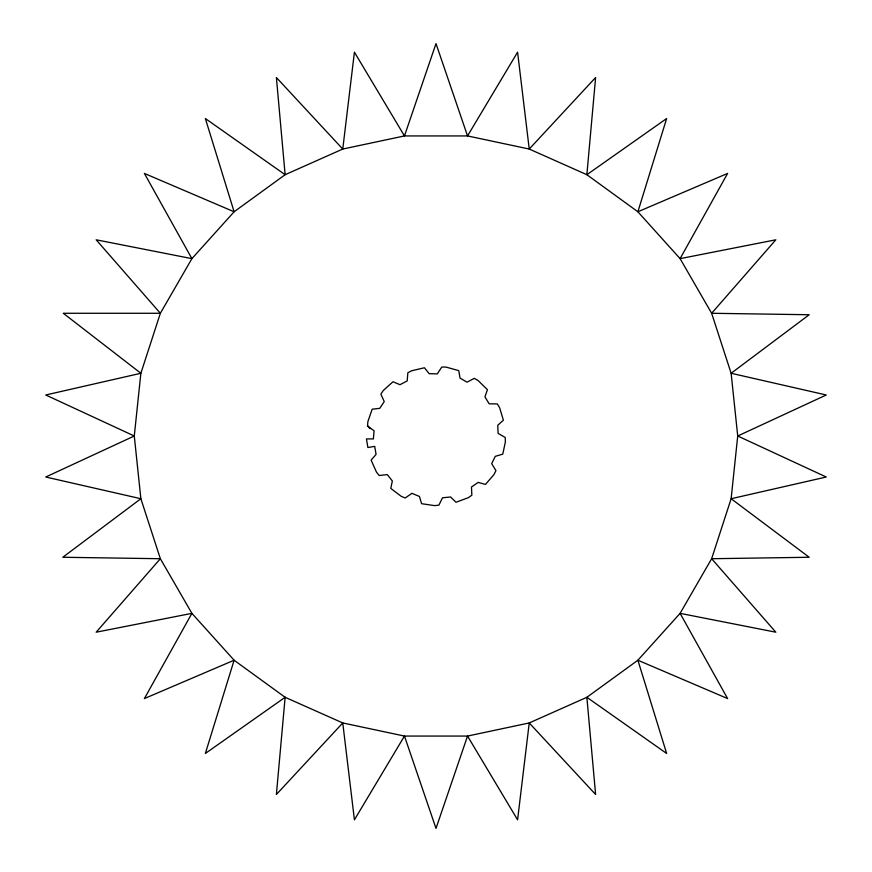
<?xml version="1.0" encoding="UTF-8"?>
<svg xmlns="http://www.w3.org/2000/svg" width="872" height="872" viewBox="0 0 872 872"><rect width="100%" height="100%" fill="white"/><g stroke="black" fill="none" stroke-linecap="round" stroke-linejoin="round"><path stroke-width="1.31" d="M367.526 425.885L367.897 421.525L372.191 409.175L379.723 408.39L384.236 401.6L380.868 394.155L383.288 390.503L393.01 381.751L399.986 384.694L407.202 380.922L407.845 372.769L411.726 370.742L424.457 367.755L429.155 373.685L437.297 373.859L441.788 367.025L446.17 367.123L458.759 370.633L460.024 378.099L467.076 382.176L474.303 378.35L478.096 380.541L487.437 389.686L484.941 396.836L489.159 403.801L497.334 403.932L499.612 407.682L503.384 420.195L497.759 425.264L498.097 433.395L505.204 437.45L505.389 441.832L502.773 454.138L495.296 456.339L491.666 463.632L495.939 470.608L493.999 474.532L485.453 484.429L478.161 482.39L471.469 487.034L471.861 495.209L468.264 497.705L456.002 502.261L450.595 496.964L442.496 497.814L438.899 505.161L434.539 505.618L421.612 503.7L419.421 496.451L411.911 493.301L405.229 497.999L401.185 496.299L390.776 488.396L392.346 480.984L387.288 474.608L379.167 475.502L376.442 472.068L371.123 460.122L376.072 454.399L374.72 446.366L367.886 447.521L366.436 438.91L373.38 438.91L374.066 430.801L367.526 425.885L370.066 428.719M285.133 697.295L276.391 794.479L342.761 722.953L404.466 736.066L467.534 736.066L529.239 722.953L586.867 697.295L637.89 660.224L680.095 613.354L711.639 558.723L731.128 498.73L737.723 436L731.128 373.271L711.639 313.277L680.095 258.646L637.89 211.776L586.867 174.705L529.239 149.047L467.534 135.934L404.466 135.934L342.761 149.047L285.133 174.705L234.11 211.776L191.905 258.646L160.361 313.277L140.872 373.271L134.277 436L140.872 498.73L160.361 558.723L191.905 613.354L234.11 660.224L285.133 697.295L342.761 722.953L354.413 819.822L404.466 736.066L436 828.4L467.534 736.066L517.587 819.822L529.239 722.953L595.609 794.479L586.867 697.295L666.644 753.463L637.89 660.224L727.608 698.57L680.095 613.354L775.829 632.2L711.639 558.723L809.194 557.263L731.128 498.73L826.253 477.017L737.723 436L826.253 394.983L731.128 373.271L809.194 314.738L711.639 313.277L775.829 239.8L680.095 258.646L727.608 173.43L637.89 211.776L666.644 118.538L586.867 174.705L595.609 77.521L529.239 149.047L517.587 52.178L467.534 135.934L436 43.6L404.466 135.934L354.413 52.178L342.761 149.047L276.391 77.521L285.133 174.705L205.356 118.538L234.11 211.776L144.392 173.43L191.905 258.646L96.171 239.8L160.361 313.277L63.285 313.277L140.872 373.271L45.747 394.983L134.277 436L45.747 477.017L140.872 498.73L62.806 557.263L160.361 558.723L96.171 632.2L191.905 613.354L144.392 698.57L234.11 660.224L205.356 753.463L285.133 697.295"/></g></svg>
